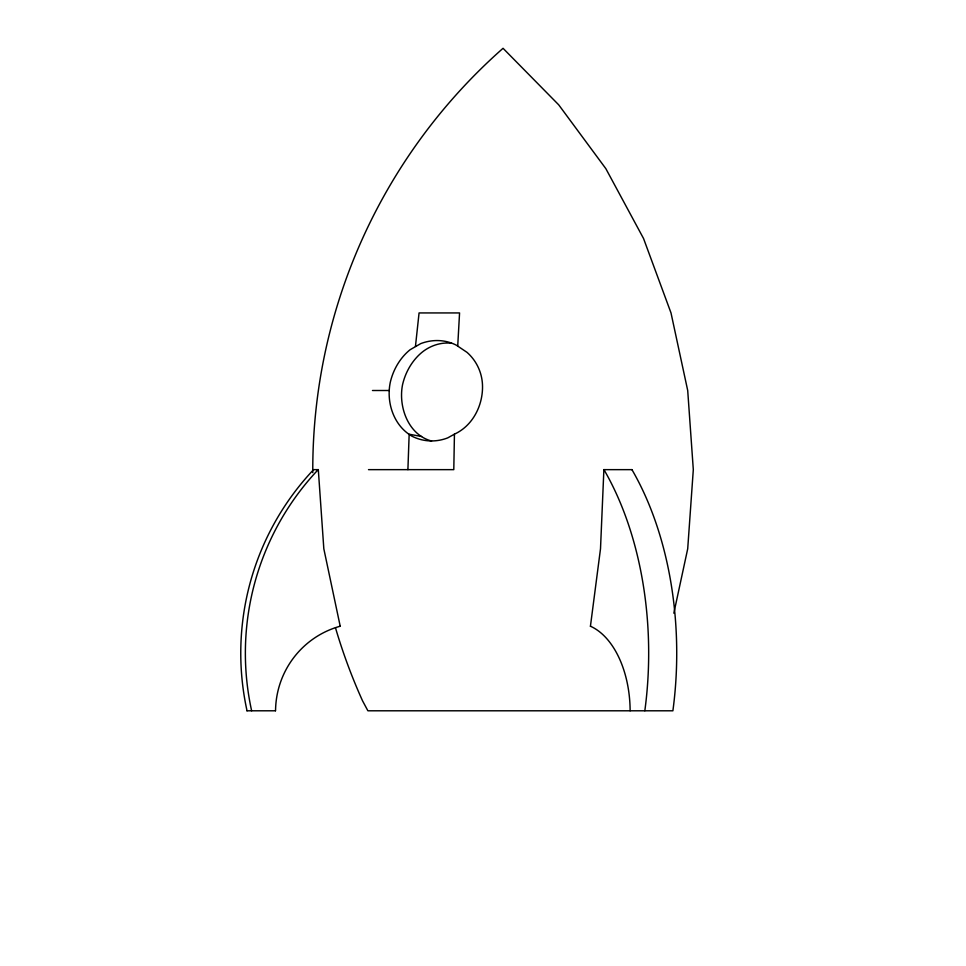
<?xml version="1.0" encoding="UTF-8"?>
<svg xmlns="http://www.w3.org/2000/svg" width="966" height="966" viewBox="0 0 966 966"><rect width="100%" height="100%" fill="white"/><g stroke="black" fill="none" stroke-linecap="round" stroke-linejoin="round"><path stroke-width="1.45" d="M454.443 434.157L447.741 437.876A50.57 46.61 -79.6 0 1 412.071 436.246C393.73 425.716 386.074 402.508 390.276 382.379A48.59 37.698 -70.7 0 1 410.079 349.752L420.765 343.594A50.111 45.281 -60.8 0 1 456.363 345.2L467.037 352.373A48.578 47.105 -31.4 0 1 482.529 386.557C482.686 405.974 472.555 425.861 454.443 434.157L453.791 469.645L368.505 469.645M407.906 469.645L409.161 434.217L421.587 436.499M457.715 346.178L459.562 312.936L419.063 312.936L415.452 346.432M590.419 626.366L600.502 548.797L603.883 469.645L631.873 469.645M673.833 613.193L687.707 548.797L693.31 469.645L687.707 390.505L671.008 312.936L643.537 238.493L605.851 168.664L558.71 104.835L503.045 48.3A561.669 561.669 0 0 0 312.779 472.64M372.465 390.505L389.31 390.505M313.709 469.645L318.309 469.645L323.827 548.797L340.237 626.366M246.898 710.795L275.395 710.795M451.533 343.244C441.112 342.049 430.57 345.526 422.384 351.998A48.59 37.698 -70.7 0 0 402.568 384.637C398.101 406.638 408.207 434.893 431.585 441.015M335.492 627.803A561.669 561.669 0 0 0 362.54 700.809L367.889 710.795L672.891 710.795A265.976 161.914 -90 0 0 631.909 469.585M275.551 710.795A88.486 87.725 -90 0 1 340.201 626.222M247.03 710.771A265.976 263.706 -90 0 1 313.648 469.585M251.631 710.771A265.976 263.706 -90 0 1 318.249 469.585M590.443 626.222A88.486 53.867 90 0 1 630.134 710.795M603.919 469.585A265.976 161.914 -90 0 1 644.829 710.771"/></g></svg>
